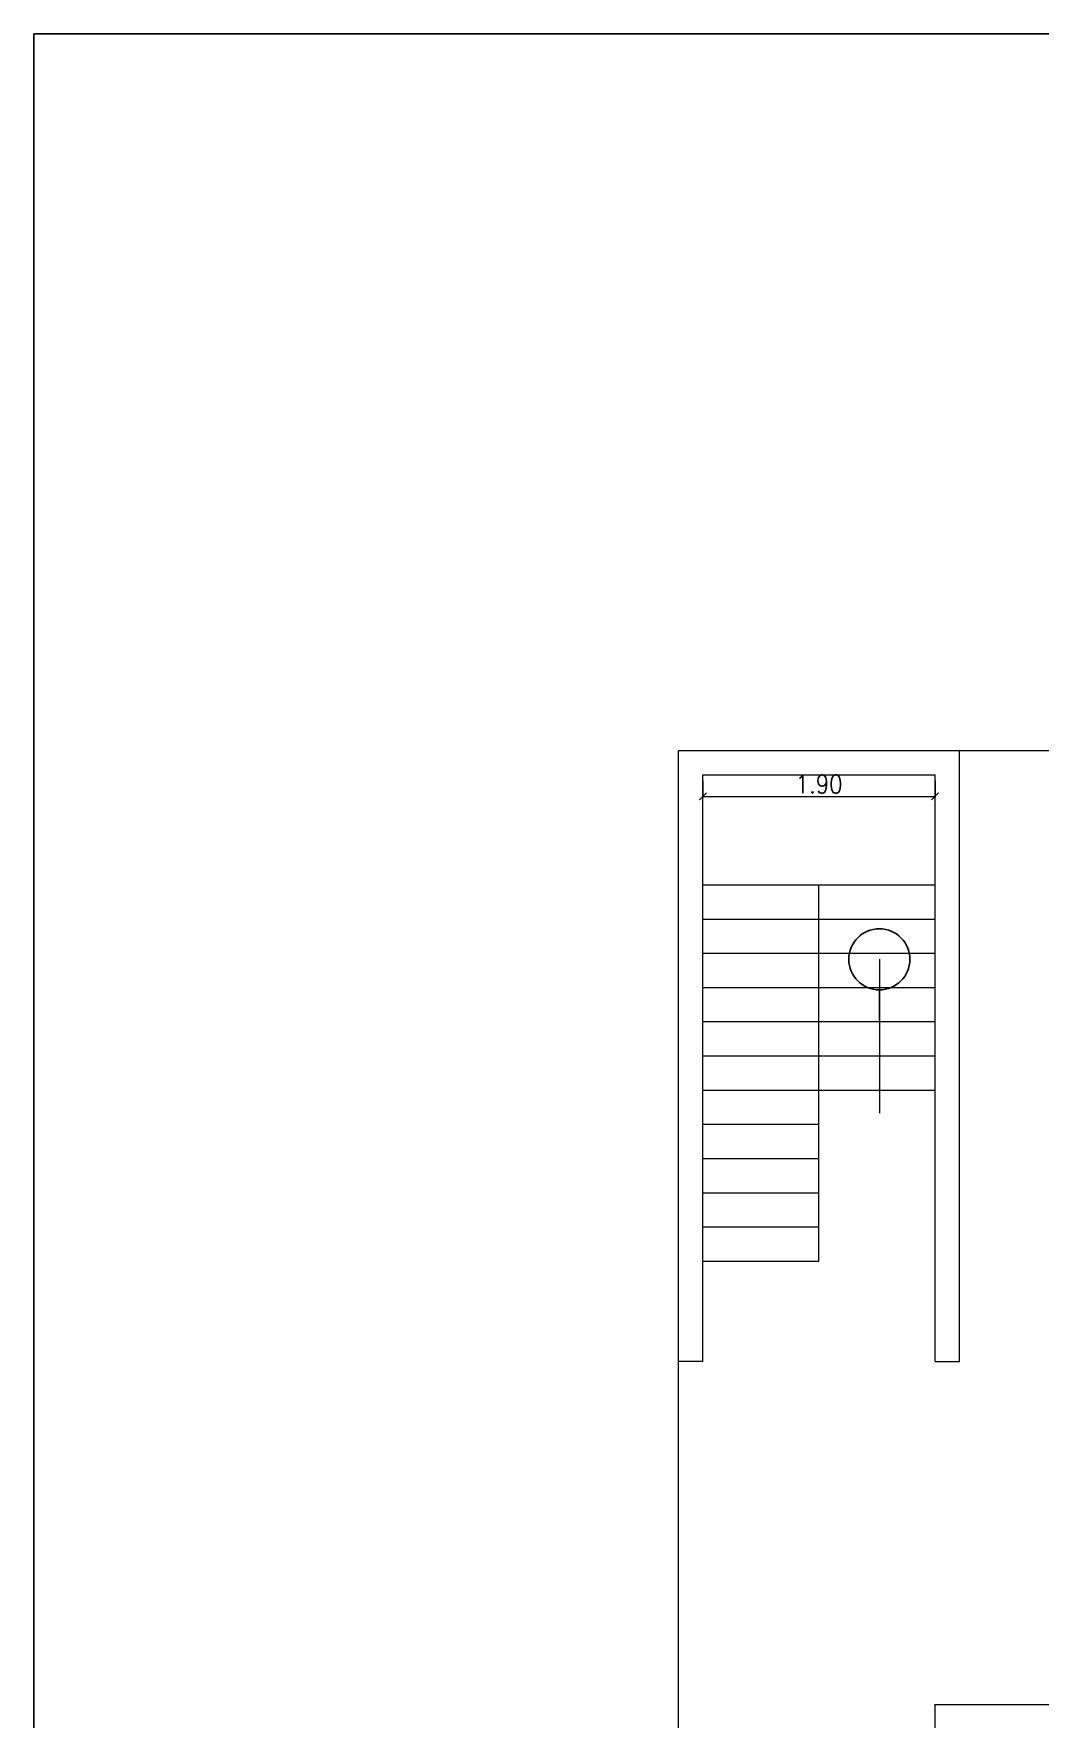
# Model space of a CAD drawing. Header units: centimetres. Extents: x -223085 to -5411, y 68813 to 74618.
# Drawn here: x -218683 to -217859, y 73239 to 74618 of the extents above; entities that cross this region are included whole.
import ezdxf

# ---------------------------------------------------------------- set-up
doc = ezdxf.new("R2010")
doc.units = ezdxf.units.CM
doc.header["$PDMODE"] = 34
doc.layers.add('A TEXT FRAME', color=253, linetype='Continuous')
doc.layers.add('WALLL', color=7, linetype='Continuous')
doc.layers.add('TXT BM NME', color=102, linetype='Continuous', lineweight=13)
doc.styles.add('0672-x-Core Bldg A&B-Lvl-Typ$0$ROMANS', font='romans.shx', dxfattribs={"width": 0.85})
doc.dimstyles.new('A-AHAMED', dxfattribs={"dimscale": 50, "dimtxt": 0.3, "dimasz": 0.12, "dimexe": 0.015, "dimexo": 0.1, "dimgap": 0.05, "dimtad": 3, "dimlfac": 0.01, "dimrnd": 0.005, "dimzin": 1, "dimdsep": 46, "dimtxsty": '0672-x-Core Bldg A&B-Lvl-Typ$0$ROMANS', "dimblk": 'ARCHTICK', "dimcen": 0.5, "dimclrd": 8, "dimclre": 8, "dimclrt": 3, "dimadec": 0, "dimazin": 0, "dimtfac": 0.72, "dimtix": 1, "dimtofl": 0, "dimtmove": 1, "dimatfit": 3, "dimldrblk": 'DOTBLANK', "dimfxl": 1, "dimfxlon": 1, "dimtolj": 1, "dimtzin": 15, "dimlwd": 5, "dimlwe": 5, "dimarcsym": 0})

# ---------------------------------------------------------------- blocks, each defined once
blk = doc.blocks.new('_ArchTick')
at = {"color": 0, "linetype": 'ByBlock', "const_width": 0.15}
blk.add_lwpolyline([(-0.5, -0.5), (0.5, 0.5)], dxfattribs=at)
blk = doc.blocks.new('_DotBlank')
at = {"color": 0, "linetype": 'ByBlock', "lineweight": -2}
blk.add_line((-0.5, 0), (-1, 0), dxfattribs=at)
blk.add_circle((0, 0), 0.5, dxfattribs=at)
blk = doc.blocks.new('*D17')
at = {"layer": 'A TEXT FRAME', "color": 8, "linetype": 'ByBlock', "lineweight": 5, "transparency": 16777216}
for p, q in [((-218135.3, 74006.7), (-218135.3, 73993.3)), ((-217945.3, 74006.7), (-217945.3, 73993.3)), ((-218135.3, 73994.1), (-217945.3, 73994.1))]:
    blk.add_line(p, q, dxfattribs=at)
at = {"layer": 'Defpoints', "color": 0, "linetype": 'ByBlock', "transparency": 16777216}
for p in [(-218135.3, 74011.7), (-217945.3, 74011.7), (-217945.3, 73994.1)]:
    blk.add_point(p, dxfattribs=at)
at = {"layer": 'A TEXT FRAME', "color": 8, "linetype": 'ByBlock', "lineweight": 5, "transparency": 16777216, "xscale": 6, "yscale": 6, "zscale": 6, "rotation": 180}
blk.add_blockref('_ArchTick', (-218135.3, 73994.1), dxfattribs=at)
at = {"layer": 'A TEXT FRAME', "color": 8, "linetype": 'ByBlock', "lineweight": 5, "transparency": 16777216, "xscale": 6, "yscale": 6, "zscale": 6}
blk.add_blockref('_ArchTick', (-217945.3, 73994.1), dxfattribs=at)
at = {"layer": 'A TEXT FRAME', "color": 3, "linetype": 'ByBlock', "transparency": 16777216, "insert": (-218040.3, 74004.1), "char_height": 15, "attachment_point": 5, "style": '0672-x-Core Bldg A&B-Lvl-Typ$0$ROMANS'}
blk.add_mtext('\\A1;1.90', dxfattribs=at)
blk = doc.blocks.new('sfdsf')
for p in [(-33878.723, -54248.736), (-33581.723, -54458.736)]:
    blk.add_line(p, (-33581.723, -54248.736))
blk = doc.blocks.new('CVVX')
at = {"lineweight": 5, "xscale": 4.554945441230865, "yscale": 4.554945441230865, "zscale": 4.554945441230865, "rotation": 90.00000000000004}
blk.add_blockref('sfdsf', (-175947.9, 69074.68), dxfattribs=at)

msp = doc.modelspace()

# ---------------------------------------------------------------- linework, layer by layer
at = {"layer": 'A TEXT FRAME', "color": 0, "linetype": 'ByBlock', "lineweight": 0}
msp.add_line((-218683.115, 74618.147, 0), (-218683.115, 68817.341, 0), dxfattribs=at)
at = {"layer": 'A TEXT FRAME', "color": 4, "linetype": 'ByBlock', "lineweight": 5}
for p, q in [((-218155.337, 74031.728), (-216955.371, 74031.728)), ((-218155.337, 73531.728), (-218155.337, 74031.728)), ((-217925.337, 73531.728), (-217925.337, 74031.728)), ((-218135.337, 74011.728), (-217945.337, 74011.728)), ((-218135.337, 73531.728), (-218135.337, 74011.728)), ((-217945.337, 73531.728), (-217945.337, 74011.728)), ((-218155.337, 73176.171), (-218155.337, 73531.728)), ((-218135.337, 73531.728), (-218155.337, 73531.728)), ((-217945.337, 73531.728), (-217925.337, 73531.728))]:
    msp.add_line(p, q, dxfattribs=at)
at = {"layer": 'A TEXT FRAME', "color": 17, "linetype": 'ByBlock', "lineweight": 5}
for p, q in [((-218135.337, 73921.728), (-217945.337, 73921.728)), ((-218040.337, 73613.728), (-218040.337, 73921.728)), ((-218135.337, 73893.728), (-217945.337, 73893.728)), ((-218135.337, 73865.728), (-217945.337, 73865.728)), ((-218135.337, 73837.728), (-217945.337, 73837.728)), ((-218135.337, 73809.728), (-217945.337, 73809.728)), ((-218135.337, 73781.728), (-217945.337, 73781.728)), ((-218135.337, 73753.728), (-217945.337, 73753.728)), ((-218135.337, 73725.728), (-218040.337, 73725.728)), ((-218135.337, 73697.728), (-218040.337, 73697.728)), ((-218135.337, 73669.728), (-218040.337, 73669.728)), ((-218135.337, 73641.728), (-218040.337, 73641.728)), ((-218135.337, 73613.728), (-218040.337, 73613.728))]:
    msp.add_line(p, q, dxfattribs=at)
at = {"layer": 'TXT BM NME', "color": 30, "linetype": 'ByBlock', "true_color": 0xf26722, "const_width": 1}
msp.add_lwpolyline([(-217712.284, 73250.831), (-217945.282, 73250.831), (-217945.282, 73102.648)], dxfattribs=at)

# ---------------------------------------------------------------- block references
at = {"layer": 'WALLL', "linetype": 'ByBlock', "lineweight": 0, "xscale": 4.287940003608949, "yscale": 4.287940003608949, "zscale": 4.287940003608949}
msp.add_blockref('CVVX', (-523779.212, 434325.872, 0), dxfattribs=at)

# ---------------------------------------------------------------- dimensions: what is measured, and where the dimension line sits
at = {"layer": 'A TEXT FRAME', "color": 244, "linetype": 'ByBlock', "true_color": 0x991b1e}
dim = msp.add_linear_dim(base=(-217945.337, 73994.094), p1=(-218135.337, 74011.728), p2=(-217945.337, 74011.728), dimstyle='A-AHAMED', dxfattribs=at)
dim.commit()
dim.dimension.update_dxf_attribs({"geometry": '*D17', "text_midpoint": (-218040.337, 74004.094)})

# ---------------------------------------------------------------- leaders
at = {"layer": 'A TEXT FRAME', "color": 40, "linetype": 'ByBlock', "true_color": 0xf8d731}
msp.add_leader([(-217990.902, 73860.734), (-217990.902, 73748.734), (-217990.902, 73734.734)], dimstyle='A-AHAMED', override={"dimasz": 1, "dimgap": 0.05, "dimtad": 0, "dimfxl": 0.18}, dxfattribs=at)

doc.saveas('drawing.dxf')
